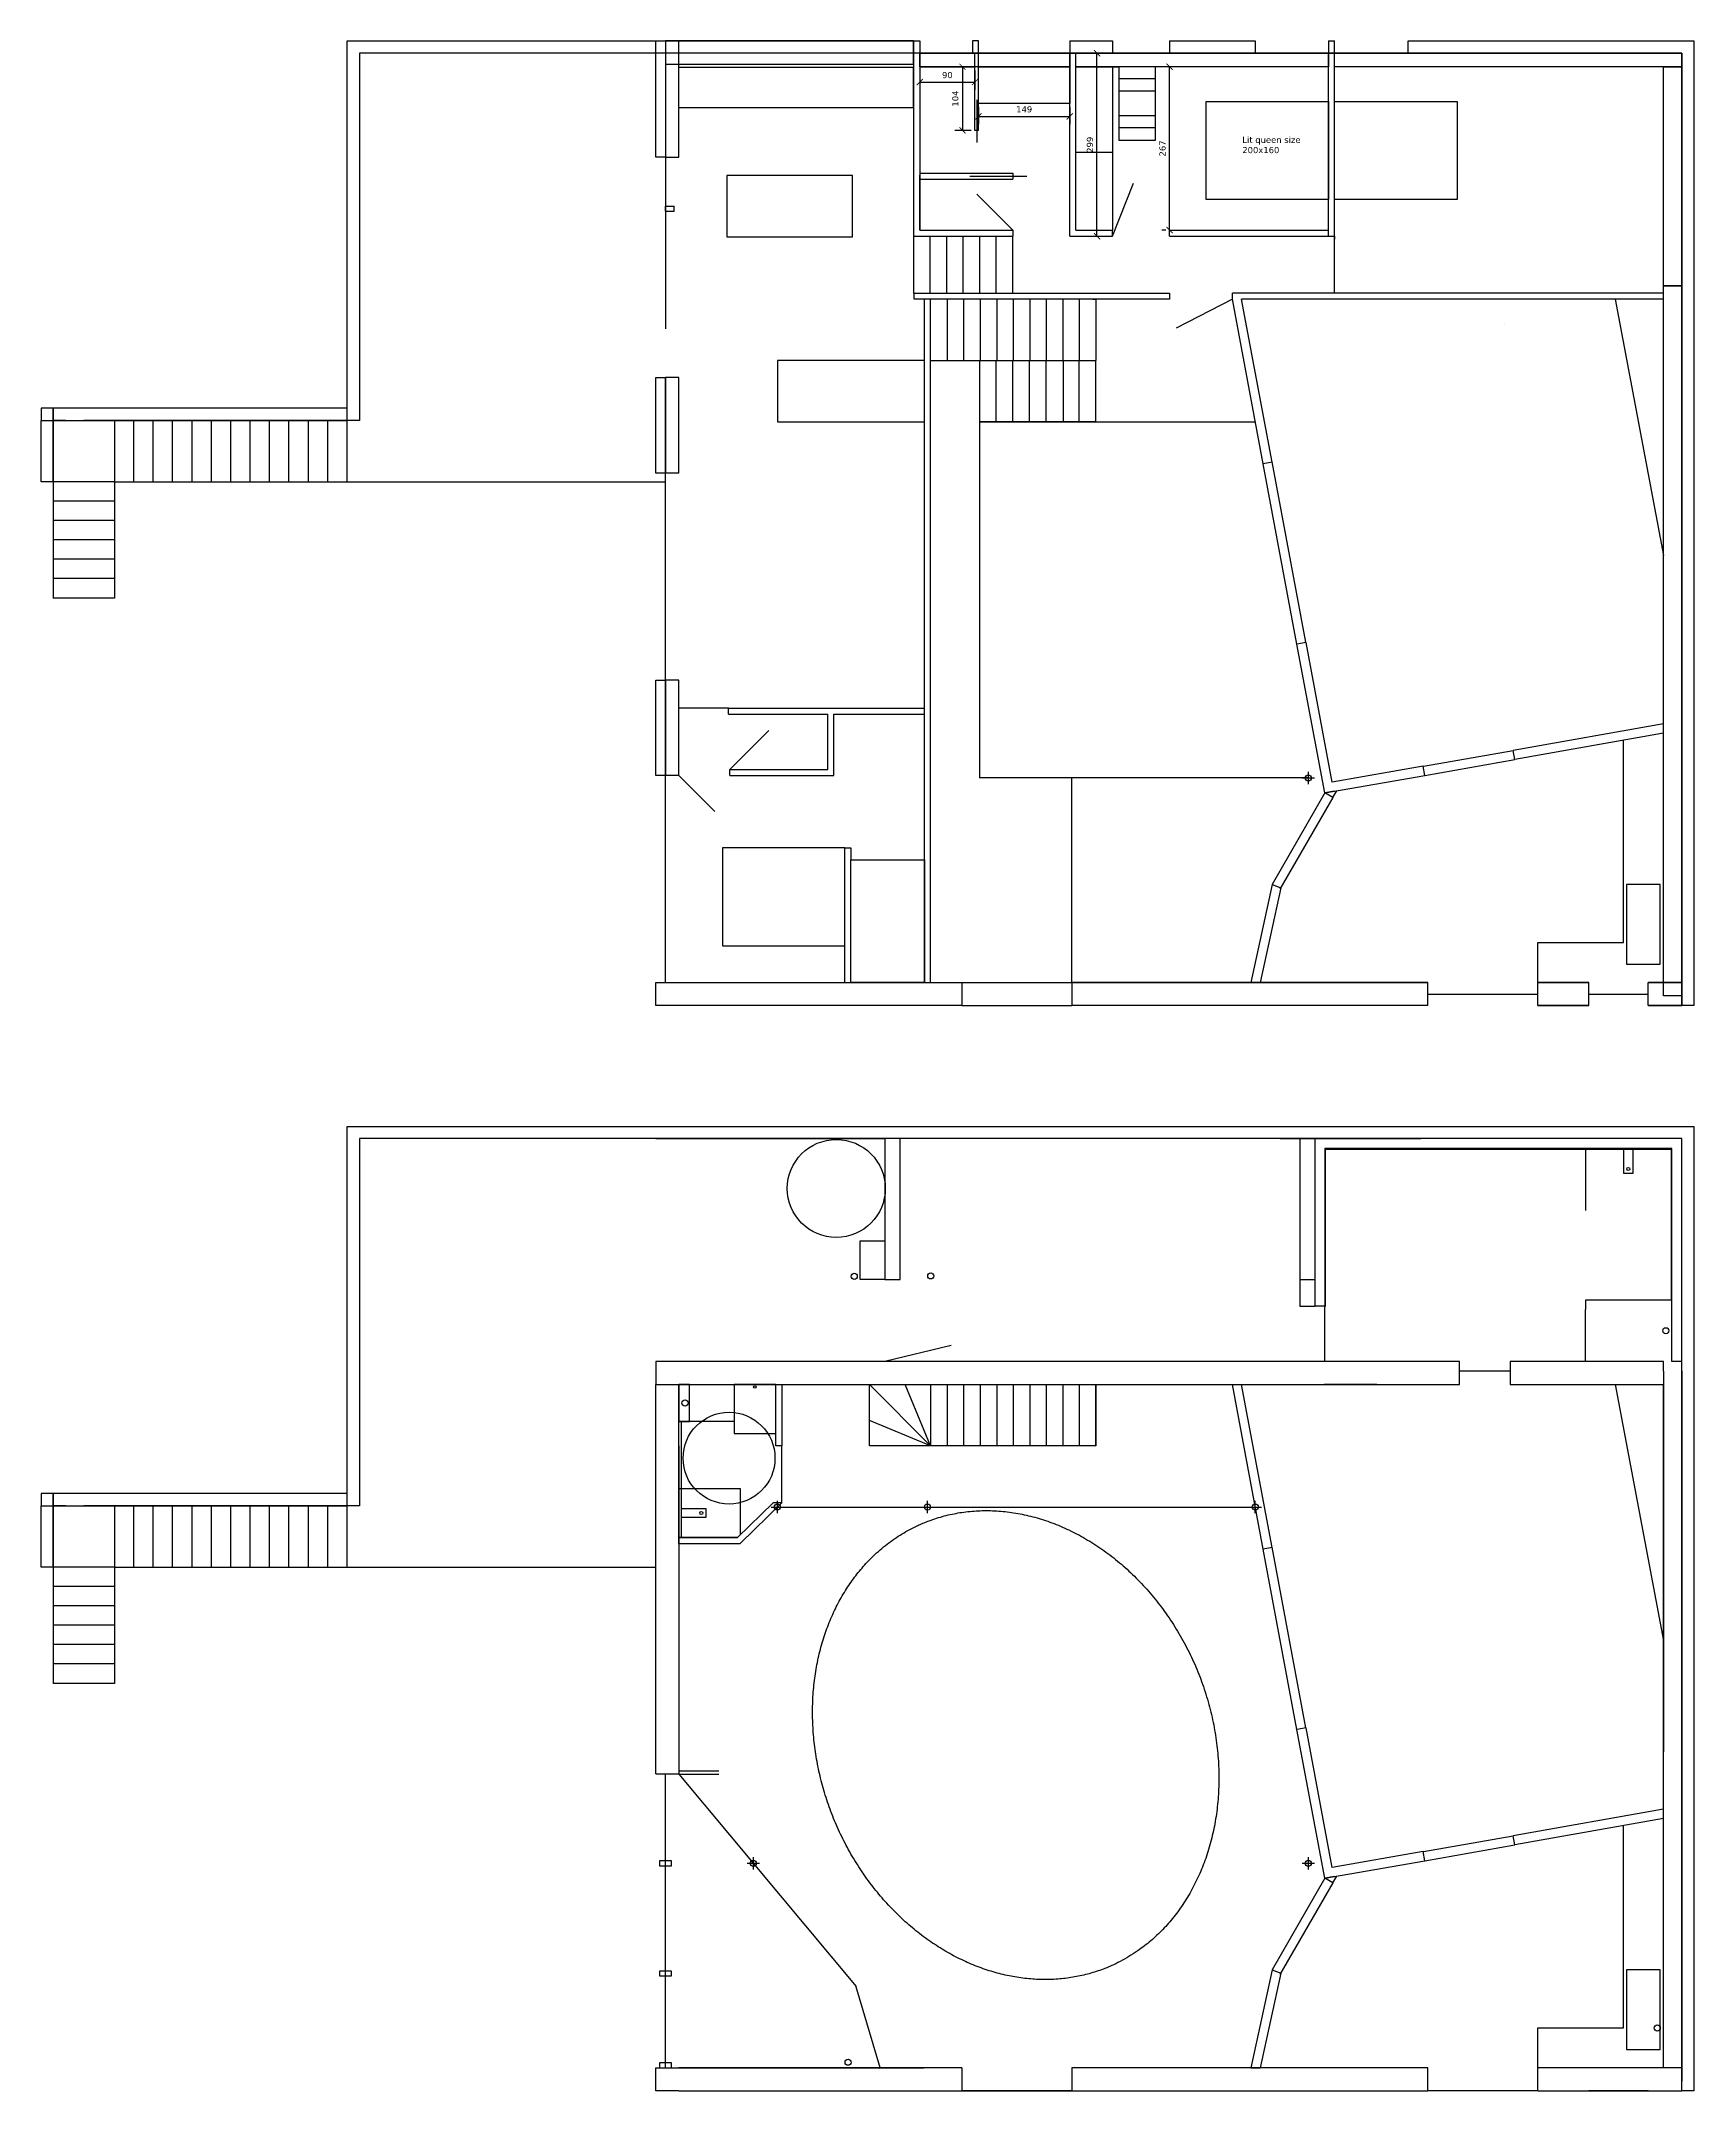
# Model space of a CAD drawing. Header units: centimetres. Extents: x -262314 to 1497847, y -126598 to 219599.
# Drawn here: x 647518 to 674518, y 43052 to 76543 of the extents above; entities that cross this region are included whole.
import ezdxf

# ---------------------------------------------------------------- set-up
doc = ezdxf.new("R2010")
doc.units = ezdxf.units.CM
doc.header["$PDMODE"] = 34
doc.header["$PDSIZE"] = 100
for name, color, linetype in [('A-terrasse-exterieur', 36, 'Continuous'), ('A-Wall', 30, 'Continuous'), ('AC-Calcul ratios', 4, 'Continuous'), ('charpente', 34, 'Continuous'), ('Dimensions', 6, 'Continuous'), ('I-Cloison', 11, 'Continuous'), ('I-STAIRS', 44, 'Continuous'), ('IS-Ouate', 253, 'Continuous'), ('Isolant pourtour radier', 36, 'Continuous'), ('Mobilier PMR', 201, 'Continuous'), ('Mur de soutenement', 1, 'Continuous'), ('Mur de soutenement-fondations', 242, 'Continuous'), ('Portes', 3, 'Continuous')]:
    doc.layers.add(name, color=color, linetype=linetype)
doc.layers.add('canalisations', color=1, linetype='Continuous', true_color=0xff0000)
doc.styles.add('Seb', font='Verdana.ttf')
doc.dimstyles.new('d', dxfattribs={"dimtxt": 1, "dimasz": 1, "dimexe": 1.25, "dimexo": 0.625, "dimtad": 1, "dimdec": 1, "dimlfac": 0.1, "dimtxsty": 'Seb', "dimblk": 'ARCHTICK', "dimblk1": 'ARCHTICK', "dimblk2": 'ARCHTICK', "dimcen": 2.5, "dimclrd": 256, "dimclre": 256, "dimadec": 0, "dimazin": 0, "dimtfac": 1, "dimtdec": 1, "dimtmove": 0, "dimatfit": 3, "dimldrblk": 'ARCHTICK', "dimfxl": 1, "dimlwd": -1, "dimlwe": -1, "dimarcsym": 0})

# ---------------------------------------------------------------- blocks, each defined once
blk = doc.blocks.new('_ArchTick')
at = {"color": 0, "linetype": 'ByBlock', "const_width": 0.15}
blk.add_lwpolyline([(-0.5, -0.5), (0.5, 0.5)], dxfattribs=at)
blk = doc.blocks.new('*D2685')
at = {"layer": 'Defpoints', "color": 0, "transparency": 16777216}
for p in [(662772, 76123), (662568, 75083), (662772, 75083)]:
    blk.add_point(p, dxfattribs=at)
at = {"layer": 'Dimensions', "transparency": 16777216}
for p, q in [((662709, 76123), (662443, 76123)), ((662568, 76123), (662568, 75083)), ((662709, 75083), (662443, 75083))]:
    blk.add_line(p, q, dxfattribs=at)
at = {"layer": 'Dimensions', "transparency": 16777216, "xscale": 100, "yscale": 100, "zscale": 100}
for p, rotation in [((662568, 76123), 90), ((662568, 75083), 270)]:
    blk.add_blockref('_ArchTick', p, dxfattribs=dict(at, rotation=rotation))
at = {"layer": 'Dimensions', "color": 0, "transparency": 16777216, "insert": (662453, 75603), "char_height": 100, "attachment_point": 5, "rotation": 90, "style": 'Seb'}
blk.add_mtext('104', dxfattribs=at)
blk = doc.blocks.new('*D2686')
at = {"layer": 'Defpoints', "color": 0, "transparency": 16777216}
for p in [(661872, 76123), (662772, 76123), (662772, 75872)]:
    blk.add_point(p, dxfattribs=at)
at = {"layer": 'Dimensions', "transparency": 16777216}
for p, q in [((661872, 76061), (661872, 75747)), ((662772, 76061), (662772, 75747)), ((661872, 75872), (662772, 75872))]:
    blk.add_line(p, q, dxfattribs=at)
at = {"layer": 'Dimensions', "transparency": 16777216, "xscale": 100, "yscale": 100, "zscale": 100, "rotation": 180}
blk.add_blockref('_ArchTick', (661872, 75872), dxfattribs=at)
at = {"layer": 'Dimensions', "transparency": 16777216, "xscale": 100, "yscale": 100, "zscale": 100}
blk.add_blockref('_ArchTick', (662772, 75872), dxfattribs=at)
at = {"layer": 'Dimensions', "color": 0, "transparency": 16777216, "insert": (662322, 75986), "char_height": 100, "attachment_point": 5, "style": 'Seb'}
blk.add_mtext('90', dxfattribs=at)
blk = doc.blocks.new('*D2687')
at = {"layer": 'Defpoints', "color": 0, "transparency": 16777216}
for p in [(662832, 75523), (664322, 75523), (664322, 75312)]:
    blk.add_point(p, dxfattribs=at)
at = {"layer": 'Dimensions', "transparency": 16777216}
for p, q in [((662832, 75461), (662832, 75187)), ((664322, 75461), (664322, 75187)), ((662832, 75312), (664322, 75312))]:
    blk.add_line(p, q, dxfattribs=at)
at = {"layer": 'Dimensions', "transparency": 16777216, "xscale": 100, "yscale": 100, "zscale": 100, "rotation": 180}
blk.add_blockref('_ArchTick', (662832, 75312), dxfattribs=at)
at = {"layer": 'Dimensions', "transparency": 16777216, "xscale": 100, "yscale": 100, "zscale": 100}
blk.add_blockref('_ArchTick', (664322, 75312), dxfattribs=at)
at = {"layer": 'Dimensions', "color": 0, "transparency": 16777216, "insert": (663577, 75427), "char_height": 100, "attachment_point": 5, "style": 'Seb'}
blk.add_mtext('149', dxfattribs=at)
blk = doc.blocks.new('*D2690')
at = {"layer": 'Defpoints', "color": 0, "transparency": 16777216}
for p in [(664322, 76343), (664766, 76343), (664322, 73353)]:
    blk.add_point(p, dxfattribs=at)
at = {"layer": 'Dimensions', "transparency": 16777216}
for p, q in [((664384, 76343), (664891, 76343)), ((664766, 73353), (664766, 76343)), ((664384, 73353), (664891, 73353))]:
    blk.add_line(p, q, dxfattribs=at)
at = {"layer": 'Dimensions', "transparency": 16777216, "xscale": 100, "yscale": 100, "zscale": 100}
for p, rotation in [((664766, 76343), 90), ((664766, 73353), 270)]:
    blk.add_blockref('_ArchTick', p, dxfattribs=dict(at, rotation=rotation))
at = {"layer": 'Dimensions', "color": 0, "transparency": 16777216, "insert": (664651, 74848), "char_height": 100, "attachment_point": 5, "rotation": 90, "style": 'Seb'}
blk.add_mtext('299', dxfattribs=at)
blk = doc.blocks.new('*D2691')
at = {"layer": 'Defpoints', "color": 0, "transparency": 16777216}
for p in [(665952, 76123), (665952, 76123), (665952, 73453)]:
    blk.add_point(p, dxfattribs=at)
at = {"layer": 'Dimensions', "transparency": 16777216}
for p, q in [((665889, 76123), (665827, 76123)), ((665952, 73453), (665952, 76123)), ((665889, 73453), (665827, 73453))]:
    blk.add_line(p, q, dxfattribs=at)
at = {"layer": 'Dimensions', "transparency": 16777216, "xscale": 100, "yscale": 100, "zscale": 100}
for p, rotation in [((665952, 76123), 90), ((665952, 73453), 270)]:
    blk.add_blockref('_ArchTick', p, dxfattribs=dict(at, rotation=rotation))
at = {"layer": 'Dimensions', "color": 0, "transparency": 16777216, "insert": (665837, 74788), "char_height": 100, "attachment_point": 5, "rotation": 90, "style": 'Seb'}
blk.add_mtext('267', dxfattribs=at)

msp = doc.modelspace()

# ---------------------------------------------------------------- linework, layer by layer
at = {"layer": 'A-terrasse-exterieur'}
for p, q in [((652517.75, 69343.39), (657717.75, 69343.39)), ((652517.75, 51611.65), (657557.75, 51611.65))]:
    msp.add_line(p, q, dxfattribs=at)
at = {"layer": 'A-Wall'}
for p, q in [((657557.75, 60783.39), (657557.75, 61163.39)), ((657557.75, 61163.39), (662557.75, 61163.39)), ((662557.75, 61163.39), (662557.75, 60783.39)), ((664357.75, 61163.39), (670167.75, 61163.39)), ((664357.75, 61163.39), (664357.75, 60783.39)), ((670167.75, 60783.39), (670167.75, 61163.39)), ((671967.75, 61163.39), (672802.75, 61163.39)), ((671967.75, 60783.39), (671967.75, 61163.39)), ((672802.75, 60783.39), (672802.75, 61163.39)), ((673767.75, 61163.39), (674317.75, 61163.39)), ((673767.75, 60783.39), (673767.75, 61163.39)), ((674317.75, 61163.39), (674317.75, 60783.39)), ((662557.75, 60783.39), (657557.75, 60783.39)), ((670167.75, 60783.39), (664357.75, 60783.39)), ((672802.75, 60783.39), (671967.75, 60783.39)), ((674317.75, 60783.39), (673767.75, 60783.39)), ((674017.75, 54811.65), (674017.75, 54971.65)), ((674017.75, 54811.65), (674017.75, 54591.65)), ((657937.75, 48230.59), (657557.75, 48230.59)), ((657557.75, 43431.65), (657937.75, 43431.65)), ((662557.75, 43431.65), (662557.75, 43053.83)), ((664357.75, 43431.65), (664357.75, 43051.65)), ((670167.75, 43051.65), (670167.75, 43431.65)), ((671967.75, 43051.65), (671967.75, 43431.65))]:
    msp.add_line(p, q, dxfattribs=at)
for points in [[(657717.75, 74643.39), (657557.75, 74643.39), (657557.75, 76543.39), (657717.75, 76543.39), (657717.75, 74643.39)], [(657717.75, 64543.39), (657557.75, 64543.39), (657557.75, 66103.39), (657717.75, 66103.39), (657717.75, 64543.39)], [(670167.75, 61163.39), (664357.75, 61163.39)], [(672802.75, 61163.39), (671967.75, 61163.39)], [(673767.75, 60783.39), (674317.75, 60783.39), (674317.75, 61163.39), (673767.75, 61163.39)], [(671967.75, 60783.39), (672802.75, 60783.39)], [(670687.75, 54591.65), (670687.75, 54971.65), (657557.75, 54971.65), (657557.75, 54591.65), (670687.75, 54591.65)], [(674017.75, 54971.65), (671517.75, 54971.65), (671517.75, 54591.65), (674017.75, 54591.65)], [(657557.75, 48231.65), (657557.75, 54591.65)], [(657937.75, 53591.65), (657937.75, 48232.25)], [(657937.75, 43051.65), (657557.75, 43051.65), (657557.75, 43431.65)], [(662557.75, 43431.65), (657937.75, 43431.65)], [(670167.75, 43431.65), (664357.75, 43431.65)], [(671967.75, 43051.65), (674317.75, 43051.65), (674317.75, 43431.65), (671967.75, 43431.65)], [(657937.75, 43051.65), (670167.75, 43051.65)]]:
    msp.add_lwpolyline(points, dxfattribs=at)
for points in [[(657717.75, 76543.39), (657717.75, 76163.39), (661771.54, 76163.39), (661771.54, 76543.39)], [(657717.75, 69483.39), (657557.75, 69483.39), (657557.75, 71043.39), (657717.75, 71043.39)]]:
    msp.add_lwpolyline(points, close=True, dxfattribs=at)
at = {"layer": 'AC-Calcul ratios'}
for p, q in [((667480.87, 69637.93), (666977.99, 72323.39)), ((667627.22, 69663.73), (667127.63, 72323.39)), ((667627.22, 69663.73), (667480.87, 69637.93)), ((668180.6, 66717.74), (668032.59, 66691.64)), ((668488.34, 64257.82), (668032.59, 66691.64)), ((668609.72, 64433.2), (668180.6, 66717.74)), ((674017.75, 65386.78), (671563.31, 64954)), ((674017.75, 65234.47), (671589.48, 64805.57)), ((670096.79, 64695.41), (668609.72, 64433.2)), ((670123.13, 64546.08), (670096.79, 64695.41)), ((671589.64, 64804.66), (671563.31, 64954)), ((668488.34, 64257.82), (670123.13, 64546.08)), ((668645.91, 64285.65), (668488.34, 64257.82)), ((668618.25, 64182.82), (668488.34, 64257.82)), ((668618.25, 64182.82), (668681.18, 64291.82)), ((667625.52, 62763.37), (667278.48, 61163.39)), ((667767.14, 62708.66), (667431.97, 61163.39)), ((667625.52, 62763.37), (667767.14, 62708.66)), ((667278.48, 61163.39), (667431.97, 61163.39)), ((657557.75, 58611.65), (661301.54, 58611.65)), ((661301.54, 58611.65), (661301.54, 56311.65)), ((657937.75, 52491.65), (657937.75, 54591.65)), ((657937.75, 54591.65), (659737.75, 54591.65)), ((658107.75, 54591.65), (657937.75, 54591.65)), ((657937.75, 54591.65), (657937.75, 53991.65)), ((658107.75, 53991.65), (658107.75, 54591.65)), ((667480.86, 51906.19), (666977.98, 54591.65)), ((667627.22, 51932), (667127.63, 54591.65)), ((669339.76, 54591.65), (668475.95, 54591.65)), ((657937.75, 53991.65), (658107.75, 53991.65)), ((657977.75, 52095.47), (657977.75, 53991.65)), ((658896.93, 52095.47), (659474.86, 52661.65)), ((658937.75, 51995.47), (659617.75, 52661.65)), ((659617.75, 52661.65), (659474.86, 52661.65)), ((657937.75, 52095.47), (658896.93, 52095.47)), ((657937.75, 51995.47), (657937.75, 52095.47)), ((657937.75, 52095.47), (657977.75, 52095.47)), ((657937.75, 51995.47), (658937.75, 51995.47)), ((667627.22, 51932), (667480.86, 51906.19)), ((668180.59, 48986), (668032.59, 48959.91)), ((668488.34, 46526.08), (668032.59, 48959.91)), ((668609.72, 46701.46), (668180.59, 48986)), ((674017.75, 47655.05), (671563.3, 47222.26)), ((674017.75, 47502.73), (674017.75, 47655.05)), ((674017.75, 47502.73), (671589.48, 47073.83)), ((670096.79, 46963.67), (668609.72, 46701.46)), ((670123.12, 46814.34), (670096.79, 46963.67)), ((671589.64, 47072.92), (671563.3, 47222.26)), ((668488.34, 46526.08), (670123.12, 46814.34)), ((668645.9, 46553.91), (668488.34, 46526.08)), ((668618.25, 46451.08), (668681.18, 46560.09)), ((668618.25, 46451.08), (668488.34, 46526.08)), ((667625.52, 45031.63), (667278.48, 43431.65)), ((667767.14, 44976.93), (667431.97, 43431.65)), ((667625.52, 45031.63), (667767.14, 44976.93)), ((667278.48, 43431.65), (667431.97, 43431.65))]:
    msp.add_line(p, q, dxfattribs=at)
for points in [[(673232.25, 72323.39), (674017.75, 68136.66)], [(673232.25, 54591.65), (674017.75, 50404.93)]]:
    msp.add_lwpolyline(points, dxfattribs=at)
msp.add_lwpolyline([(659517.75, 54591.65), (659617.75, 54591.65), (659617.75, 53591.65), (659517.75, 53591.65)], close=True, dxfattribs=at)
msp.add_circle((660508, 57797.01), 800, dxfattribs=at)
at = {"layer": 'canalisations'}
for centre, radius in [((673444.75, 58113.65), 25), ((660801.54, 56361.65), 50), ((662051.54, 56367.7), 50), ((674057.75, 55471.65), 50), ((658037.75, 54291.65), 50), ((659177.75, 54551.65), 20), ((658302.75, 52495.47), 25), ((673917.75, 44081.65), 50), ((660701.52, 43521.65), 50)]:
    msp.add_circle(centre, radius, dxfattribs=at)
at = {"layer": 'charpente'}
msp.add_line((659546.3, 52591.65), (667352.5, 52591.65), dxfattribs=at)
msp.add_open_spline([(661943.47, 52336.14), (661886.66, 52312.76), (661830.67, 52287.35), (661688.26, 52216.52), (661603.17, 52168.06), (661438, 52061.29), (661357.9, 52002.97), (661203.29, 51876.68), (661128.77, 51808.7), (660998.25, 51675.89), (660941.28, 51612.53), (660831.99, 51479.6), (660779.68, 51410.03), (660680.13, 51264.94), (660632.9, 51189.43), (660543.94, 51032.81), (660502.21, 50951.71), (660424.66, 50784.33), (660388.84, 50698.06), (660323.5, 50520.84), (660293.98, 50429.9), (660241.58, 50243.91), (660218.71, 50148.86), (660179.89, 49955.28), (660163.96, 49856.75), (660139.27, 49656.89), (660130.51, 49555.55), (660120.35, 49350.81), (660118.95, 49247.4), (660123.6, 49039.25), (660129.66, 48934.5), (660149.26, 48724.47), (660162.81, 48619.17), (660197.36, 48408.8), (660218.36, 48303.73), (660267.7, 48094.61), (660296.04, 47990.56), (660359.89, 47784.25), (660395.4, 47681.99), (660473.31, 47480.03), (660515.72, 47380.34), (660607.14, 47184.24), (660656.15, 47087.84), (660760.36, 46899.04), (660815.58, 46806.65), (660931.78, 46626.53), (660992.77, 46538.81), (661120.02, 46368.66), (661186.28, 46286.23), (661323.55, 46127.23), (661394.56, 46050.66), (661540.72, 45903.88), (661615.88, 45833.67), (661769.74, 45700.05), (661848.44, 45636.64), (662008.75, 45516.98), (662090.36, 45460.73), (662255.83, 45355.67), (662339.69, 45306.87), (662509.01, 45216.92), (662594.48, 45175.77), (662766.38, 45101.27), (662852.81, 45067.91), (663026.03, 45009.04), (663112.81, 44983.52), (663286.16, 44940.33), (663372.72, 44922.65), (663545.1, 44895.05), (663630.91, 44885.13), (663801.32, 44872.96), (663885.91, 44870.7), (664053.46, 44873.69), (664136.42, 44878.94), (664300.35, 44896.81), (664381.32, 44909.43), (664540.95, 44941.88), (664619.61, 44961.71), (664774.35, 45008.46), (664850.43, 45035.37), (665024.82, 45106.38), (665122.02, 45153.2), (665310.67, 45259.03), (665402.12, 45318.04), (665561.08, 45435.13), (665629.74, 45491.07), (665762.47, 45610.48), (665826.53, 45673.94), (665949.59, 45808.15), (666008.59, 45878.91), (666121.01, 46027.42), (666174.44, 46105.17), (666275.2, 46267.31), (666322.53, 46351.68), (666410.59, 46526.58), (666451.32, 46617.09), (666525.69, 46803.68), (666559.32, 46899.76), (666619.06, 47096.8), (666645.16, 47197.76), (666689.45, 47403.82), (666707.64, 47508.92), (666735.8, 47722.42), (666745.77, 47830.82), (666757.27, 48050.05), (666758.8, 48160.87), (666753.29, 48384.02), (666746.26, 48496.34), (666723.58, 48721.54), (666707.94, 48834.41), (666668.11, 49059.72), (666643.93, 49172.17), (666587.17, 49395.67), (666554.6, 49506.73), (666481.31, 49726.5), (666440.6, 49835.22), (666351.37, 50049.37), (666302.86, 50154.81), (666198.45, 50361.52), (666142.56, 50462.79), (666023.91, 50660.32), (665961.15, 50756.57), (665829.33, 50943.28), (665760.28, 51033.73), (665616.52, 51208.1), (665541.82, 51292.02), (665387.47, 51452.71), (665307.82, 51529.46), (665144.33, 51675.26), (665060.49, 51744.29), (664889.38, 51874.18), (664802.12, 51935.03), (664624.98, 52048.19), (664535.11, 52100.5), (664353.53, 52196.31), (664261.84, 52239.82), (664077.42, 52317.88), (663984.7, 52352.43), (663798.96, 52412.53), (663705.95, 52438.07), (663520.34, 52480.17), (663427.75, 52496.73), (663243.6, 52520.96), (663152.04, 52528.64), (662970.53, 52535.27), (662880.57, 52534.22), (662702.74, 52523.56), (662614.85, 52513.96), (662441.58, 52486.4), (662356.18, 52468.43), (662188.23, 52424.31), (662105.68, 52398.16), (661997.45, 52357.83), (661970.37, 52347.21), (661943.47, 52336.14)], degree=3, knots=[0, 0, 0, 0, 0.06073535, 0.06073535, 0.15700933, 0.15700933, 0.25328331, 0.25328331, 0.34955729, 0.34955729, 0.42923805, 0.42923805, 0.50891881, 0.50891881, 0.58859957, 0.58859957, 0.66828034, 0.66828034, 0.7479611, 0.7479611, 0.82764186, 0.82764186, 0.90732262, 0.90732262, 0.98700339, 0.98700339, 1.06668415, 1.06668415, 1.14636491, 1.14636491, 1.22604568, 1.22604568, 1.30572644, 1.30572644, 1.3854072, 1.3854072, 1.46508796, 1.46508796, 1.54476873, 1.54476873, 1.62444949, 1.62444949, 1.70413025, 1.70413025, 1.78381102, 1.78381102, 1.86349178, 1.86349178, 1.94317254, 1.94317254, 2.0228533, 2.0228533, 2.10253407, 2.10253407, 2.18221483, 2.18221483, 2.26189559, 2.26189559, 2.34157635, 2.34157635, 2.42125712, 2.42125712, 2.50093788, 2.50093788, 2.58061864, 2.58061864, 2.66029941, 2.66029941, 2.73998017, 2.73998017, 2.81966093, 2.81966093, 2.89934169, 2.89934169, 2.97902246, 2.97902246, 3.05870322, 3.05870322, 3.13838398, 3.13838398, 3.24484684, 3.24484684, 3.3513097, 3.3513097, 3.43669559, 3.43669559, 3.52208147, 3.52208147, 3.60746735, 3.60746735, 3.69285323, 3.69285323, 3.77823912, 3.77823912, 3.863625, 3.863625, 3.94901088, 3.94901088, 4.03439676, 4.03439676, 4.11978265, 4.11978265, 4.20516853, 4.20516853, 4.29055441, 4.29055441, 4.3759403, 4.3759403, 4.46132618, 4.46132618, 4.54671206, 4.54671206, 4.63209794, 4.63209794, 4.71748383, 4.71748383, 4.80286971, 4.80286971, 4.88825559, 4.88825559, 4.97364147, 4.97364147, 5.05902736, 5.05902736, 5.14441324, 5.14441324, 5.22979912, 5.22979912, 5.315185, 5.315185, 5.40057089, 5.40057089, 5.48595677, 5.48595677, 5.57134265, 5.57134265, 5.65672853, 5.65672853, 5.74211442, 5.74211442, 5.8275003, 5.8275003, 5.91288618, 5.91288618, 5.99827206, 5.99827206, 6.08365795, 6.08365795, 6.16904383, 6.16904383, 6.25442971, 6.25442971, 6.28318531, 6.28318531, 6.28318531, 6.28318531], dxfattribs=at)
for p in [(659546.3, 52591.65), (661997.75, 52591.65), (667352.5, 52591.65), (659153.8, 46771.65), (668219.75, 46771.65)]:
    msp.add_point(p, dxfattribs=at)
at = {"layer": 'I-Cloison'}
for p, q in [((657717.75, 76543.39), (657717.75, 74643.39)), ((657937.75, 74643.39), (657937.75, 76543.39)), ((661771.54, 76543.39), (661771.54, 76108.39)), ((661871.54, 76543.39), (661871.54, 76343.39)), ((661771.54, 76343.39), (661771.54, 73353.39)), ((661871.54, 76343.39), (661771.54, 76343.39)), ((661871.54, 76343.39), (661871.54, 73453.39)), ((661871.54, 76123.39), (662771.54, 76123.39)), ((661871.54, 76123.39), (661871.54, 74283.39)), ((662771.54, 75083.39), (662771.54, 76343.39)), ((662831.54, 75083.39), (662831.54, 76343.39)), ((664321.54, 73353.39), (664321.54, 76343.39)), ((664421.54, 73453.39), (664421.54, 76343.39)), ((664421.54, 76123.39), (665021.54, 76123.39)), ((665021.54, 76123.39), (665021.54, 73453.39)), ((665021.54, 76123.39), (665121.54, 76123.39)), ((665121.54, 76123.39), (665121.54, 74923.39)), ((665721.54, 74923.39), (665721.54, 76123.39)), ((668327.35, 76343.39), (668547.35, 76343.39)), ((668547.35, 73353.39), (668547.35, 76343.39)), ((668647.35, 76343.39), (668547.35, 76343.39)), ((668647.35, 73353.39), (668647.35, 76343.39)), ((665721.54, 75923.39), (665121.54, 75923.39)), ((665721.54, 75723.39), (665121.54, 75723.39)), ((662831.54, 75083.39), (662771.54, 75083.39)), ((665721.54, 75323.39), (665121.54, 75323.39)), ((665721.54, 75123.39), (665121.54, 75123.39)), ((665021.54, 74723.39), (664421.54, 74723.39)), ((665121.54, 74923.39), (665721.54, 74923.39)), ((657717.75, 74643.39), (657937.75, 74643.39)), ((661871.54, 74383.39), (663391.54, 74383.39)), ((661871.54, 73453.39), (661871.54, 74353.39)), ((663391.54, 74383.39), (663391.54, 74283.39)), ((661871.54, 74283.39), (663391.54, 74283.39)), ((657717.75, 73763.39), (657717.75, 73843.39)), ((657717.75, 73843.39), (657857.75, 73843.39)), ((657717.75, 73763.39), (657857.75, 73763.39)), ((657857.75, 73763.39), (657857.75, 73843.39)), ((661771.54, 73353.39), (663391.54, 73353.39)), ((661871.54, 73453.39), (663391.54, 73453.39)), ((663391.54, 73453.39), (663391.54, 73353.39)), ((664321.54, 73353.39), (665021.54, 73353.39)), ((664421.54, 73453.39), (665021.54, 73453.39)), ((665021.54, 73353.39), (665021.54, 73453.39)), ((665951.54, 73453.39), (668547.35, 73453.39)), ((665951.54, 73353.39), (665951.54, 73453.39)), ((665951.54, 73353.39), (668647.35, 73353.39)), ((668647.35, 73353.39), (668647.35, 73303.39)), ((661780.41, 72323.39), (661780.41, 72423.39)), ((665947.99, 72423.39), (665947.99, 72323.39)), ((674017.75, 72423.39), (666977.99, 72423.39)), ((666977.99, 72323.39), (666977.99, 72423.39)), ((665947.99, 72323.39), (661780.41, 72323.39)), ((661947.75, 61163.39), (661947.75, 72323.39)), ((662047.75, 61163.39), (662047.75, 72323.39)), ((674017.75, 72323.39), (667127.63, 72323.39)), ((671417.75, 71908.44), (671417.75, 71908.44)), ((657717.75, 69483.39), (657717.75, 71043.39)), ((657937.75, 71043.39), (657717.75, 71043.39)), ((657937.75, 69483.39), (657937.75, 71043.39)), ((657937.75, 69483.39), (657717.75, 69483.39)), ((657717.75, 64543.39), (657717.75, 66103.39)), ((657937.75, 66103.39), (657717.75, 66103.39)), ((657937.75, 64543.39), (657937.75, 66103.39)), ((658747.75, 65643.39), (661947.75, 65643.39)), ((658747.75, 65543.39), (658747.75, 65643.39)), ((658747.75, 65543.39), (660367.75, 65543.39)), ((660367.75, 64643.39), (660367.75, 65543.39)), ((660467.75, 64543.39), (660467.75, 65543.39)), ((660467.75, 65543.39), (661947.75, 65543.39)), ((661947.75, 61163.39), (661947.75, 65333.39)), ((658767.75, 64543.39), (658767.75, 64643.39)), ((658767.75, 64643.39), (660367.75, 64643.39)), ((657937.75, 64543.39), (657717.75, 64543.39)), ((658767.75, 64543.39), (660467.75, 64543.39)), ((660647.75, 61163.39), (660647.75, 63363.39)), ((660647.75, 63363.39), (660747.75, 63363.39)), ((660747.75, 63363.39), (660747.75, 63163.39)), ((668500.35, 55871.65), (668500.35, 58438.65)), ((668500.35, 58438.65), (674144.75, 58438.65)), ((672744.75, 58438.65), (672744.75, 57438.65)), ((674144.75, 58438.65), (674144.75, 55971.65)), ((668077.35, 56311.65), (668077.35, 55871.65)), ((668327.35, 55871.65), (668327.35, 56311.65)), ((674144.75, 55971.65), (672744.75, 55971.65)), ((672744.75, 55971.65), (672744.75, 55821.65)), ((668077.35, 55871.65), (668327.35, 55871.65)), ((668487.35, 55871.65), (668500.35, 55871.65)), ((662384.54, 55228.65), (661302.75, 54971.65)), ((674017.75, 54591.65), (674017.75, 48591.65)), ((657937.75, 48280.59), (658589.42, 48280.59)), ((657937.75, 48230.59), (658589.42, 48230.59)), ((657717.75, 45011.65), (657717.75, 46731.65)), ((657717.75, 43511.65), (657717.75, 44931.65))]:
    msp.add_line(p, q, dxfattribs=at)
for points in [[(664321.54, 76123.39), (664321.54, 75523.39), (662831.54, 75523.39), (662831.54, 76123.39), (664321.54, 76123.39)], [(661771.54, 72423.39), (665947.99, 72423.39)]]:
    msp.add_lwpolyline(points, dxfattribs=at)
for points in [[(668547.35, 73953.39), (666547.35, 73953.39), (666547.35, 75553.39), (668547.35, 75553.39)], [(670647.35, 73953.39), (668647.35, 73953.39), (668647.35, 75553.39), (670647.35, 75553.39)], [(658647.75, 61763.39), (660647.75, 61763.39), (660647.75, 63363.39), (658647.75, 63363.39)], [(661947.75, 63163.39), (661947.75, 61163.39), (660747.75, 61163.39), (660747.75, 63163.39)], [(657617.75, 46731.65), (657817.75, 46731.65), (657817.75, 46811.65), (657617.75, 46811.65)], [(657617.75, 44931.65), (657817.75, 44931.65), (657817.75, 45011.65), (657617.75, 45011.65)], [(657617.75, 43431.65), (657817.75, 43431.65), (657817.75, 43511.65), (657617.75, 43511.65)]]:
    msp.add_lwpolyline(points, close=True, dxfattribs=at)
at = {"layer": 'I-STAIRS'}
for p, q in [((662041.54, 72423.39), (662041.54, 73353.39)), ((662311.54, 72423.39), (662311.54, 73353.39)), ((662581.54, 72423.39), (662581.54, 73353.39)), ((662851.54, 72423.39), (662851.54, 73353.39)), ((663121.54, 72423.39), (663121.54, 73353.39)), ((663391.54, 72423.39), (663391.54, 73353.39)), ((662807.75, 72323.39), (662047.75, 72323.39)), ((662317.75, 72323.39), (662317.75, 71323.39)), ((662587.75, 72323.39), (662587.75, 71323.39)), ((663077.75, 72323.39), (662807.75, 72323.39)), ((662857.75, 72323.39), (662857.75, 71323.39)), ((663347.75, 72323.39), (663077.75, 72323.39)), ((663127.75, 72323.39), (663127.75, 71323.39)), ((663617.75, 72323.39), (663347.75, 72323.39)), ((663397.75, 72323.39), (663397.75, 71323.39)), ((663887.75, 72323.39), (663617.75, 72323.39)), ((663667.75, 72323.39), (663667.75, 71323.39)), ((664157.75, 72323.39), (663887.75, 72323.39)), ((663937.75, 72323.39), (663937.75, 71323.39)), ((664427.75, 72323.39), (664157.75, 72323.39)), ((664207.75, 72323.39), (664207.75, 71323.39)), ((664697.75, 72323.39), (664427.75, 72323.39)), ((664697.75, 72323.39), (664427.75, 72323.39)), ((664477.75, 72323.39), (664477.75, 71323.39)), ((664697.75, 72323.39), (664747.75, 72323.39)), ((664747.75, 72323.39), (664747.75, 71323.39)), ((668687.35, 72323.39), (668687.35, 72323.39)), ((669257.35, 72323.39), (669257.35, 72323.39)), ((662047.75, 71323.39), (664747.75, 71323.39)), ((662847.75, 71323.39), (662847.75, 70323.39)), ((663119.18, 70323.39), (663119.18, 71323.39)), ((663390.61, 70323.39), (663390.61, 71323.39)), ((663651.54, 71323.39), (663651.54, 71323.39)), ((663662.04, 70323.39), (663662.04, 71323.39)), ((663933.47, 70323.39), (663933.47, 71323.39)), ((664217.76, 70323.39), (664217.76, 71323.39)), ((664476.33, 70323.39), (664476.33, 71323.39)), ((664747.75, 70323.39), (664747.75, 71323.39)), ((652517.75, 70343.39), (648217.75, 70343.39)), ((649034.42, 69343.39), (649034.42, 70343.39)), ((649351.09, 69343.39), (649351.09, 70343.39)), ((649667.75, 69343.39), (649667.75, 70343.39)), ((649984.42, 69343.39), (649984.42, 70343.39)), ((650301.09, 69343.39), (650301.09, 70343.39)), ((650617.75, 69343.39), (650617.75, 70343.39)), ((650934.42, 69343.39), (650934.42, 70343.39)), ((651251.09, 69343.39), (651251.09, 70343.39)), ((651567.75, 69343.39), (651567.75, 70343.39)), ((651884.42, 69343.39), (651884.42, 70343.39)), ((652201.09, 69343.39), (652201.09, 70343.39)), ((652517.75, 69343.39), (652517.75, 70343.39)), ((662847.75, 70323.39), (667352.51, 70323.39)), ((662847.75, 70323.39), (662847.75, 64503.39)), ((662847.75, 70323.39), (662847.75, 68703.39)), ((664747.75, 70323.39), (662847.75, 70323.39)), ((664217.76, 70323.39), (664217.76, 70323.39)), ((647717.75, 69343.39), (647717.75, 67443.39)), ((648717.75, 69343.39), (652517.75, 69343.39)), ((648717.75, 69343.39), (648717.75, 67443.39)), ((648717.75, 69026.72), (647717.75, 69026.72)), ((648717.75, 68710.05), (647717.75, 68710.05)), ((648717.75, 68393.39), (647717.75, 68393.39)), ((648717.75, 68076.72), (647717.75, 68076.72)), ((648717.75, 67760.05), (647717.75, 67760.05)), ((648717.75, 67443.39), (647717.75, 67443.39)), ((668219.75, 64503.39), (662847.75, 64503.39)), ((664357.75, 61163.39), (664357.75, 64503.39)), ((662047.75, 53591.65), (661047.75, 54591.65)), ((662047.75, 53591.65), (661633.54, 54591.65)), ((662047.75, 54591.65), (662047.75, 53591.65)), ((662317.75, 54591.65), (662317.75, 53591.65)), ((662587.75, 54591.65), (662587.75, 53591.65)), ((662857.75, 54591.65), (662857.75, 53591.65)), ((663127.75, 54591.65), (663127.75, 53591.65)), ((663397.75, 54591.65), (663397.75, 53591.65)), ((663667.75, 54591.65), (663667.75, 53591.65)), ((663937.75, 54591.65), (663937.75, 53591.65)), ((664207.75, 54591.65), (664207.75, 53591.65)), ((664477.75, 54591.65), (664477.75, 53591.65)), ((664747.75, 53591.65), (664747.75, 54591.65)), ((662047.75, 53591.65), (661047.75, 54005.86)), ((652517.75, 52611.65), (648217.75, 52611.65)), ((649034.42, 51611.65), (649034.42, 52611.65)), ((649351.09, 51611.65), (649351.09, 52611.65)), ((649667.75, 51611.65), (649667.75, 52611.65)), ((649984.42, 51611.65), (649984.42, 52611.65)), ((650301.09, 51611.65), (650301.09, 52611.65)), ((650617.75, 51611.65), (650617.75, 52611.65)), ((650934.42, 51611.65), (650934.42, 52611.65)), ((651251.09, 51611.65), (651251.09, 52611.65)), ((651567.75, 51611.65), (651567.75, 52611.65)), ((651884.42, 51611.65), (651884.42, 52611.65)), ((652201.09, 51611.65), (652201.09, 52611.65)), ((652517.75, 51611.65), (652517.75, 52611.65)), ((647717.75, 51611.65), (647717.75, 49711.65)), ((648717.75, 51611.65), (652517.75, 51611.65)), ((648717.75, 51611.65), (648717.75, 49711.65)), ((648717.75, 51294.98), (647717.75, 51294.98)), ((648717.75, 50978.32), (647717.75, 50978.32)), ((648717.75, 50661.65), (647717.75, 50661.65)), ((648717.75, 50344.98), (647717.75, 50344.98)), ((648717.75, 50028.32), (647717.75, 50028.32)), ((648717.75, 49711.65), (647717.75, 49711.65))]:
    msp.add_line(p, q, dxfattribs=at)
for points in [[(647717.75, 70343.39), (648717.75, 70343.39), (648717.75, 69343.39), (647717.75, 69343.39)], [(661047.75, 54591.65), (664747.75, 54591.65), (664747.75, 53591.65), (661047.75, 53591.65)], [(647717.75, 52611.65), (648717.75, 52611.65), (648717.75, 51611.65), (647717.75, 51611.65)]]:
    msp.add_lwpolyline(points, close=True, dxfattribs=at)
at = {"layer": 'IS-Ouate'}
for points in [[(661871.54, 76343.39), (664321.54, 76343.39), (664321.54, 76123.39), (661871.54, 76123.39), (661871.54, 76343.39)], [(664301.54, 76343.39), (668547.35, 76343.39), (668547.35, 76123.39), (664421.54, 76123.39), (664421.54, 76343.39)], [(668647.35, 76343.39), (674317.75, 76343.39), (674317.75, 76123.39), (668647.35, 76123.39), (668647.35, 76343.39)], [(674317.75, 72543.39), (674017.75, 72543.39), (674017.75, 76123.39), (674317.75, 76123.39), (674317.75, 72543.39)]]:
    msp.add_lwpolyline(points, dxfattribs=at)
at = {"layer": 'Isolant pourtour radier'}
for p, q in [((674157.75, 58451.65), (668487.35, 58451.65)), ((668487.35, 58451.65), (668487.35, 55871.65)), ((674157.75, 54971.65), (674157.75, 58451.65)), ((668327.35, 55871.65), (668327.35, 56311.65)), ((668487.35, 55871.65), (668327.35, 55871.65)), ((674317.75, 54971.65), (674157.75, 54971.65))]:
    msp.add_line(p, q, dxfattribs=at)
msp.add_lwpolyline([(674317.75, 60943.39), (674017.75, 60943.39), (674017.75, 72543.39), (674317.75, 72543.39)], close=True, dxfattribs=at)
for points in [[(674017.75, 43431.65), (674017.75, 54591.65)], [(674317.75, 54811.65), (674317.75, 43211.65)]]:
    msp.add_lwpolyline(points, dxfattribs=at)
at = {"layer": 'Mobilier PMR'}
for p, q in [((673367.75, 61813.39), (673367.75, 65119.66)), ((671967.75, 61163.39), (671967.75, 61813.39)), ((671967.75, 61813.39), (673367.75, 61813.39)), ((673367.75, 44081.65), (673367.75, 47387.92)), ((671967.75, 43431.65), (671967.75, 44081.65)), ((671967.75, 44081.65), (673367.75, 44081.65))]:
    msp.add_line(p, q, dxfattribs=at)
for points in [[(657937.75, 54591.65), (658837.75, 54591.65), (658837.75, 53991.65), (657937.75, 53991.65)], [(659517.75, 54591.65), (658837.75, 54591.65), (658837.75, 53791.65), (659517.75, 53791.65)]]:
    msp.add_lwpolyline(points, close=True, dxfattribs=at)
msp.add_lwpolyline([(658896.93, 52095.47), (657937.75, 52095.47), (657937.75, 52895.47), (658937.75, 52895.47), (658937.75, 52135.46)], dxfattribs=at)
msp.add_circle((658756.06, 53391.1), 750, dxfattribs=at)
at = {"layer": 'Mur de soutenement'}
for p, q in [((661871.54, 76543.39), (661871.54, 76343.39)), ((664321.54, 76543.39), (664321.54, 76343.39)), ((665021.54, 76543.39), (665021.54, 76343.39)), ((665951.54, 76543.39), (665951.54, 76343.39)), ((667347.35, 76543.39), (667347.35, 76343.39)), ((668547.35, 76543.39), (668547.35, 76343.39)), ((668647.35, 76343.39), (668647.35, 76543.39)), ((669847.35, 76343.39), (669847.35, 76543.39)), ((652517.75, 70543.39), (647717.75, 70543.39)), ((647717.75, 70543.39), (647717.75, 70343.39)), ((647717.75, 70343.39), (652517.75, 70343.39)), ((647917.75, 70343.39), (647717.75, 70343.39)), ((652517.75, 52811.65), (647717.75, 52811.65)), ((647717.75, 52811.65), (647717.75, 52611.65)), ((647717.75, 52611.65), (652517.75, 52611.65)), ((647917.75, 52611.65), (647717.75, 52611.65)), ((652517.75, 52611.65), (652517.75, 52811.65)), ((652517.75, 52611.65), (652517.75, 52811.65)), ((657717.75, 43431.65), (661937.75, 43431.65))]:
    msp.add_line(p, q, dxfattribs=at)
for points in [[(652517.75, 76343.39), (652517.75, 76543.39), (661871.54, 76543.39)], [(652717.75, 76343.39), (652717.75, 70343.39), (652517.75, 70343.39), (652517.75, 76543.39), (652717.75, 76543.39)], [(664321.54, 76543.39), (665021.54, 76543.39)], [(665951.54, 76543.39), (667347.35, 76543.39)], [(668547.35, 76543.39), (668647.35, 76543.39)], [(669847.35, 76543.39), (674517.75, 76543.39), (674517.75, 76343.39)], [(674317.75, 76543.39), (674517.75, 76543.39), (674517.75, 60783.39), (674317.75, 60783.39), (674317.75, 76343.39)], [(674317.75, 76343.39), (652717.75, 76343.39)], [(667757.35, 76343.39), (670057.35, 76343.39)], [(652517.75, 58611.65), (652517.75, 58811.65), (674517.75, 58811.65), (674517.75, 58611.65)], [(652717.75, 58611.65), (652717.75, 52611.65), (652517.75, 52611.65), (652517.75, 58811.65), (652717.75, 58811.65)], [(674317.75, 58611.65), (652717.75, 58611.65)], [(661301.54, 58611.65), (661301.54, 56311.65), (661551.54, 56311.65), (661551.54, 58611.65), (661301.54, 58611.65)], [(667757.35, 58611.65), (670057.35, 58611.65)], [(668077.35, 58611.65), (668077.35, 56311.65), (668327.35, 56311.65), (668327.35, 58611.65), (668077.35, 58611.65)], [(674317.75, 58811.65), (674517.75, 58811.65), (674517.75, 43051.65), (674317.75, 43051.65), (674317.75, 58611.65)]]:
    msp.add_lwpolyline(points, dxfattribs=at)
for points in [[(662831.54, 76343.39), (662831.54, 76543.39), (662731.54, 76543.39), (662731.54, 76343.39)], [(647517.75, 70343.39), (647717.75, 70343.39), (647717.75, 70543.39), (647517.75, 70543.39)], [(647517.75, 70343.39), (647717.75, 70343.39), (647717.75, 69343.39), (647517.75, 69343.39)], [(647517.75, 52611.65), (647717.75, 52611.65), (647717.75, 52811.65), (647517.75, 52811.65)], [(647517.75, 52611.65), (647717.75, 52611.65), (647717.75, 51611.65), (647517.75, 51611.65)]]:
    msp.add_lwpolyline(points, close=True, dxfattribs=at)
at = {"layer": 'Mur de soutenement-fondations'}
for points in [[(673519.75, 58438.65), (673519.75, 58038.65), (673369.75, 58038.65), (673369.75, 58438.65)], [(657977.75, 52570.47), (658377.75, 52570.47), (658377.75, 52420.47), (657977.75, 52420.47)]]:
    msp.add_lwpolyline(points, close=True, dxfattribs=at)
at = {"layer": 'Portes'}
for p, q in [((661871.54, 76343.39), (664321.54, 76343.39)), ((665021.54, 76343.39), (665951.54, 76343.39)), ((668547.35, 76343.39), (667347.35, 76343.39)), ((668647.35, 76343.39), (669847.35, 76343.39)), ((657717.75, 75443.39), (657717.75, 73803.39)), ((662801.54, 75583.39), (662801.54, 74883.39)), ((662691.54, 74333.39), (663621.54, 74333.39)), ((663391.54, 73453.39), (662804.64, 74040.28)), ((665021.54, 73353.39), (665361.95, 74218.85)), ((657717.75, 73803.39), (657717.75, 71843.39)), ((661771.54, 73353.39), (661771.54, 72423.39)), ((668647.35, 72423.39), (668647.35, 73353.39)), ((666977.99, 72323.39), (666062.02, 71852.32)), ((668180.02, 66719.25), (667628.3, 69665.54)), ((657717.75, 66103.39), (657717.75, 69483.39)), ((668032.59, 66691.64), (667480.87, 69637.93)), ((658747.75, 65643.39), (657937.75, 65643.39)), ((658767.75, 64643.39), (659404.15, 65279.78)), ((670097.08, 64693.8), (671563.59, 64952.38)), ((670123.13, 64546.08), (671589.64, 64804.66)), ((657717.75, 61163.39), (657717.75, 64543.39)), ((657937.75, 64543.39), (658524.65, 63956.49)), ((668488.34, 64257.82), (667625.52, 62763.37)), ((668618.25, 64182.82), (667755.43, 62688.37)), ((662557.75, 61163.39), (664357.75, 61163.39)), ((670167.75, 60973.39), (671967.75, 60973.39)), ((672802.75, 60973.39), (673767.75, 60973.39)), ((662557.75, 60783.39), (664357.75, 60783.39)), ((668487.35, 54971.65), (668487.35, 55871.65)), ((672744.75, 54971.65), (672744.75, 55821.65)), ((671517.75, 54811.65), (670687.75, 54811.65)), ((659617.75, 52661.65), (659617.75, 53591.65)), ((668180.02, 48987.51), (667628.3, 51933.8)), ((668032.59, 48959.91), (667480.86, 51906.19)), ((657717.75, 43431.65), (657717.75, 48231.65)), ((657937.75, 48230.59), (660830.11, 44760.53)), ((670097.08, 46962.06), (671563.59, 47220.65)), ((670123.12, 46814.34), (671589.64, 47072.92)), ((668488.34, 46526.08), (667625.52, 45031.63)), ((668618.25, 46451.08), (667755.42, 44956.63)), ((661230.47, 43411.31), (660826.59, 44772.37)), ((664357.75, 43053.83), (662557.75, 43053.83)), ((671967.75, 43051.65), (670167.75, 43051.65)), ((673767.75, 43051.65), (672802.75, 43051.65))]:
    msp.add_line(p, q, dxfattribs=at)
for points in [[(657717.75, 76143.39), (657717.75, 75443.39)], [(657937.75, 75458.39), (661771.54, 75458.39), (661771.54, 76108.39), (657937.75, 76108.39)], [(661947.75, 71323.39), (659547.75, 71323.39), (659547.75, 70323.39), (661947.75, 70323.39), (661947.75, 71323.39)]]:
    msp.add_lwpolyline(points, dxfattribs=at)
for points in [[(660771.54, 74343.39), (658717.75, 74343.39), (658717.75, 73343.39), (660771.54, 73343.39)], [(673417.75, 61463.39), (673967.75, 61463.39), (673967.75, 62763.39), (673417.75, 62763.39)], [(660900.49, 56941.11), (661301.54, 56941.11), (661301.54, 56311.65), (660900.49, 56311.65)], [(673417.75, 43731.65), (673967.75, 43731.65), (673967.75, 45031.65), (673417.75, 45031.65)]]:
    msp.add_lwpolyline(points, close=True, dxfattribs=at)
msp.add_point((668219.75, 64503.39), dxfattribs=at)

# ---------------------------------------------------------------- texts
at = {"layer": 'I-Cloison', "insert": (667139.88, 74978.3), "char_height": 100, "attachment_point": 1, "style": 'Seb'}
msp.add_mtext_dynamic_manual_height_columns('Lit queen size\\P200x160', width=973.3885, gutter_width=500, heights=[0], dxfattribs=at)

# ---------------------------------------------------------------- dimensions: what is measured, and where the dimension line sits
at = {"layer": 'Dimensions'}
for base, p1, p2, picture, middle in [((664765.6, 76343.39), (664321.54, 73353.39), (664321.54, 76343.39), '*D2690', (664650.72, 74848.39)), ((662568.02, 75083.39), (662771.54, 76123.39), (662771.54, 75083.39), '*D2685', (662453.13, 75603.39)), ((665951.54, 76123.39), (665951.54, 73453.39), (665951.54, 76123.39), '*D2691', (665836.65, 74788.39))]:
    dim = msp.add_linear_dim(base=base, p1=p1, p2=p2, angle=90, dimstyle='d', dxfattribs=at)
    dim.commit()
    dim.dimension.update_dxf_attribs({"geometry": picture, "text_midpoint": middle})
for base, p1, p2, picture, middle in [((662771.54, 75871.56), (661871.54, 76123.39), (662771.54, 76123.39), '*D2686', (662321.54, 75986.45)), ((664321.54, 75312.45), (662831.54, 75523.39), (664321.54, 75523.39), '*D2687', (663576.54, 75427.34))]:
    dim = msp.add_linear_dim(base=base, p1=p1, p2=p2, dimstyle='d', dxfattribs=at)
    dim.commit()
    dim.dimension.update_dxf_attribs({"geometry": picture, "text_midpoint": middle})

doc.saveas('drawing.dxf')
